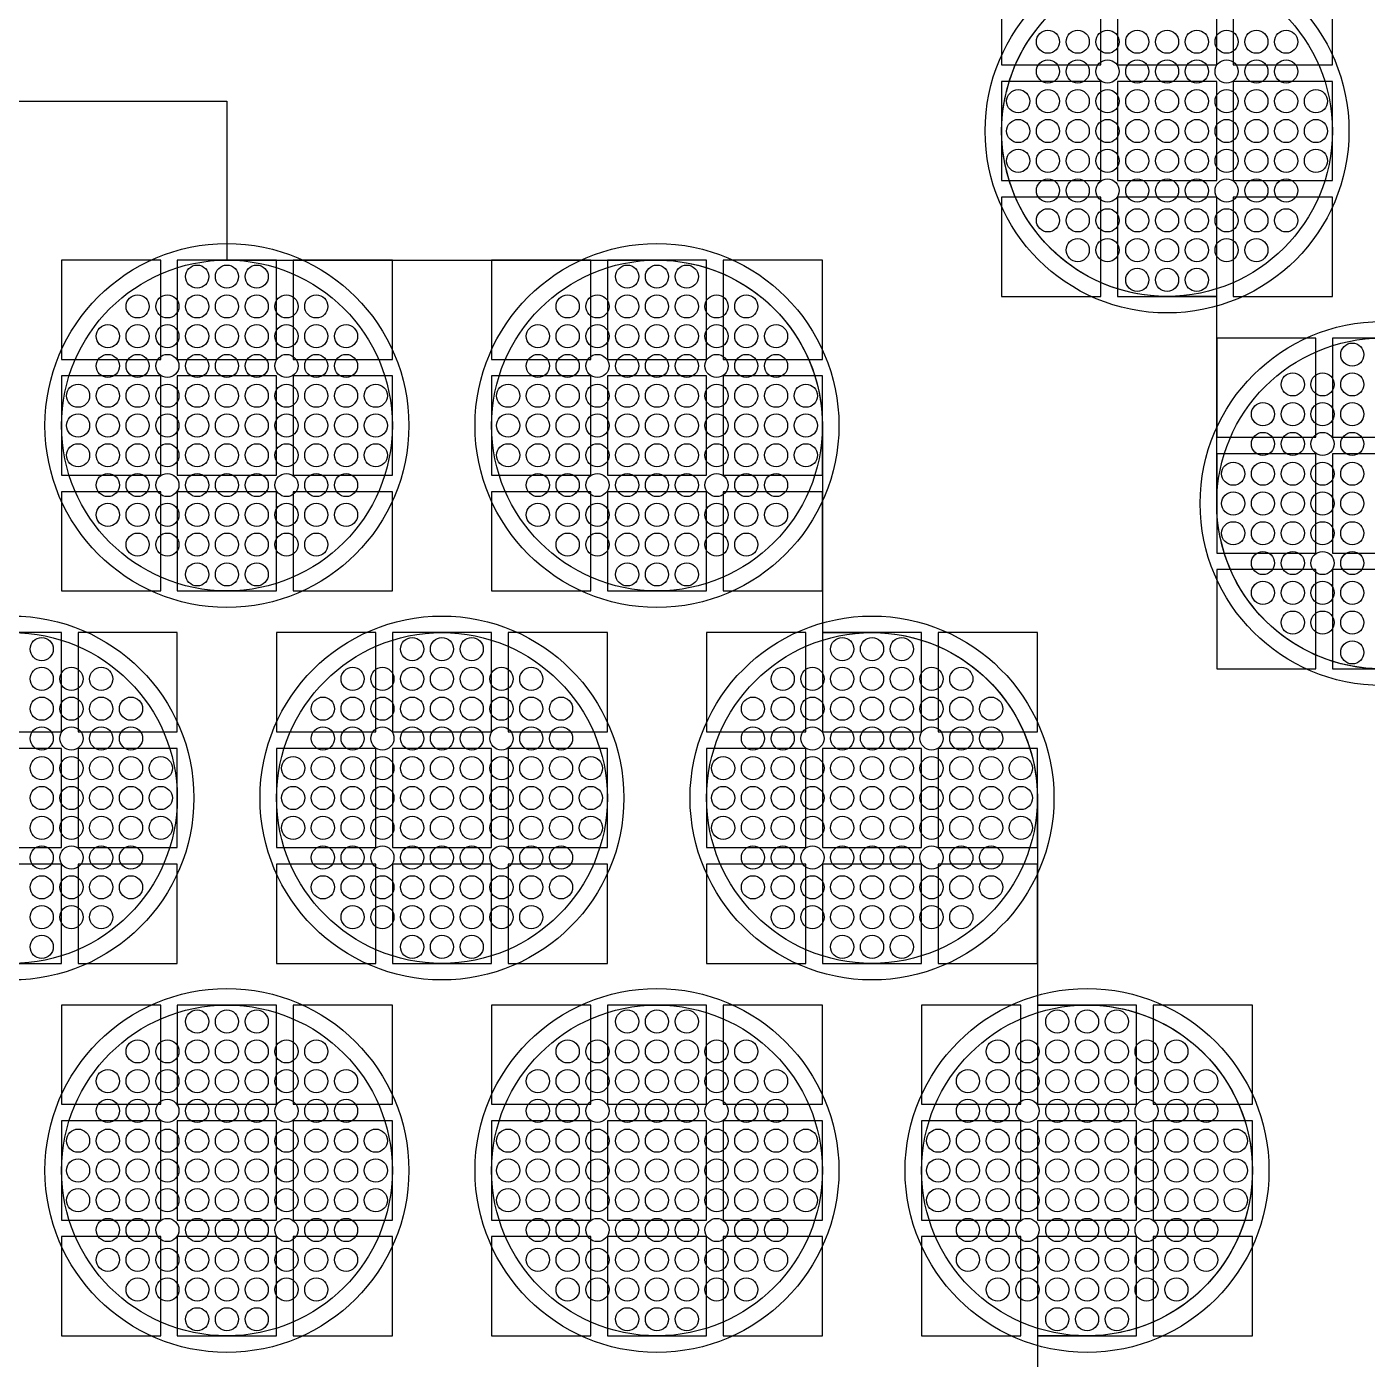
# Model space of a CAD drawing. Extents: x -49 to 54, y -38 to 38.
# Drawn here: x -25.093 to -21.042, y 10.426 to 14.453 of the extents above; entities that cross this region are included whole.
import ezdxf

# ---------------------------------------------------------------- set-up
doc = ezdxf.new("R2010")
doc.units = 0
for name, color, linetype in [('BACK_LAYER', 5, 'CONTINUOUS'), ('COND_LAYER_LOWER_ELECTRODE', 6, 'CONTINUOUS'), ('CONDUCTIVE_LAYER_BACK_LAYER', 2, 'CONTINUOUS'), ('EMITTER', 3, 'CONTINUOUS'), ('LOWER_ELECTRODE', 1, 'CONTINUOUS')]:
    doc.layers.add(name, color=color, linetype=linetype)

msp = doc.modelspace()

# ---------------------------------------------------------------- linework, layer by layer
at = {"layer": 'BACK_LAYER'}
for points in [[(-22.1465, 14.3384), (-21.8465, 14.3384), (-21.8465, 14.6384), (-22.1465, 14.6384)], [(-21.7965, 14.3384), (-21.4965, 14.3384), (-21.4965, 14.6384), (-21.7965, 14.6384)], [(-21.4465, 14.3384), (-21.1465, 14.3384), (-21.1465, 14.6384), (-21.4465, 14.6384)], [(-22.1465, 13.9884), (-21.8465, 13.9884), (-21.8465, 14.2884), (-22.1465, 14.2884)], [(-21.7965, 13.9884), (-21.4965, 13.9884), (-21.4965, 14.2884), (-21.7965, 14.2884)], [(-21.4465, 13.9884), (-21.1465, 13.9884), (-21.1465, 14.2884), (-21.4465, 14.2884)], [(-22.1465, 13.6384), (-21.8465, 13.6384), (-21.8465, 13.9384), (-22.1465, 13.9384)], [(-21.7965, 13.6384), (-21.4965, 13.6384), (-21.4965, 13.9384), (-21.7965, 13.9384)], [(-21.4465, 13.6384), (-21.1465, 13.6384), (-21.1465, 13.9384), (-21.4465, 13.9384)], [(-24.9884, 13.4482), (-24.6884, 13.4482), (-24.6884, 13.7482), (-24.9884, 13.7482)], [(-24.6384, 13.4482), (-24.3384, 13.4482), (-24.3384, 13.7482), (-24.6384, 13.7482)], [(-24.2884, 13.4482), (-23.9884, 13.4482), (-23.9884, 13.7482), (-24.2884, 13.7482)], [(-23.6884, 13.4482), (-23.3884, 13.4482), (-23.3884, 13.7482), (-23.6884, 13.7482)], [(-23.3384, 13.4482), (-23.0384, 13.4482), (-23.0384, 13.7482), (-23.3384, 13.7482)], [(-22.9884, 13.4482), (-22.6884, 13.4482), (-22.6884, 13.7482), (-22.9884, 13.7482)], [(-21.4965, 13.2125), (-21.1965, 13.2125), (-21.1965, 13.5125), (-21.4965, 13.5125)], [(-21.1465, 13.2125), (-20.8465, 13.2125), (-20.8465, 13.5125), (-21.1465, 13.5125)], [(-24.9884, 13.0982), (-24.6884, 13.0982), (-24.6884, 13.3982), (-24.9884, 13.3982)], [(-24.6384, 13.0982), (-24.3384, 13.0982), (-24.3384, 13.3982), (-24.6384, 13.3982)], [(-24.2884, 13.0982), (-23.9884, 13.0982), (-23.9884, 13.3982), (-24.2884, 13.3982)], [(-23.6884, 13.0982), (-23.3884, 13.0982), (-23.3884, 13.3982), (-23.6884, 13.3982)], [(-23.3384, 13.0982), (-23.0384, 13.0982), (-23.0384, 13.3982), (-23.3384, 13.3982)], [(-22.9884, 13.0982), (-22.6884, 13.0982), (-22.6884, 13.3982), (-22.9884, 13.3982)], [(-21.4965, 12.8625), (-21.1965, 12.8625), (-21.1965, 13.1625), (-21.4965, 13.1625)], [(-21.1465, 12.8625), (-20.8465, 12.8625), (-20.8465, 13.1625), (-21.1465, 13.1625)], [(-24.9884, 12.7482), (-24.6884, 12.7482), (-24.6884, 13.0482), (-24.9884, 13.0482)], [(-24.6384, 12.7482), (-24.3384, 12.7482), (-24.3384, 13.0482), (-24.6384, 13.0482)], [(-24.2884, 12.7482), (-23.9884, 12.7482), (-23.9884, 13.0482), (-24.2884, 13.0482)], [(-23.6884, 12.7482), (-23.3884, 12.7482), (-23.3884, 13.0482), (-23.6884, 13.0482)], [(-23.3384, 12.7482), (-23.0384, 12.7482), (-23.0384, 13.0482), (-23.3384, 13.0482)], [(-22.9884, 12.7482), (-22.6884, 12.7482), (-22.6884, 13.0482), (-22.9884, 13.0482)], [(-21.4965, 12.5125), (-21.1965, 12.5125), (-21.1965, 12.8125), (-21.4965, 12.8125)], [(-21.1465, 12.5125), (-20.8465, 12.5125), (-20.8465, 12.8125), (-21.1465, 12.8125)], [(-25.2884, 12.3223), (-24.9884, 12.3223), (-24.9884, 12.6223), (-25.2884, 12.6223)], [(-24.9384, 12.3223), (-24.6384, 12.3223), (-24.6384, 12.6223), (-24.9384, 12.6223)], [(-24.3384, 12.3223), (-24.0384, 12.3223), (-24.0384, 12.6223), (-24.3384, 12.6223)], [(-23.9884, 12.3223), (-23.6884, 12.3223), (-23.6884, 12.6223), (-23.9884, 12.6223)], [(-23.6384, 12.3223), (-23.3384, 12.3223), (-23.3384, 12.6223), (-23.6384, 12.6223)], [(-23.0384, 12.3223), (-22.7384, 12.3223), (-22.7384, 12.6223), (-23.0384, 12.6223)], [(-22.6884, 12.3223), (-22.3884, 12.3223), (-22.3884, 12.6223), (-22.6884, 12.6223)], [(-22.3384, 12.3223), (-22.0384, 12.3223), (-22.0384, 12.6223), (-22.3384, 12.6223)], [(-25.2884, 11.9723), (-24.9884, 11.9723), (-24.9884, 12.2723), (-25.2884, 12.2723)], [(-24.9384, 11.9723), (-24.6384, 11.9723), (-24.6384, 12.2723), (-24.9384, 12.2723)], [(-24.3384, 11.9723), (-24.0384, 11.9723), (-24.0384, 12.2723), (-24.3384, 12.2723)], [(-23.9884, 11.9723), (-23.6884, 11.9723), (-23.6884, 12.2723), (-23.9884, 12.2723)], [(-23.6384, 11.9723), (-23.3384, 11.9723), (-23.3384, 12.2723), (-23.6384, 12.2723)], [(-23.0384, 11.9723), (-22.7384, 11.9723), (-22.7384, 12.2723), (-23.0384, 12.2723)], [(-22.6884, 11.9723), (-22.3884, 11.9723), (-22.3884, 12.2723), (-22.6884, 12.2723)], [(-22.3384, 11.9723), (-22.0384, 11.9723), (-22.0384, 12.2723), (-22.3384, 12.2723)], [(-25.2884, 11.6223), (-24.9884, 11.6223), (-24.9884, 11.9223), (-25.2884, 11.9223)], [(-24.9384, 11.6223), (-24.6384, 11.6223), (-24.6384, 11.9223), (-24.9384, 11.9223)], [(-24.3384, 11.6223), (-24.0384, 11.6223), (-24.0384, 11.9223), (-24.3384, 11.9223)], [(-23.9884, 11.6223), (-23.6884, 11.6223), (-23.6884, 11.9223), (-23.9884, 11.9223)], [(-23.6384, 11.6223), (-23.3384, 11.6223), (-23.3384, 11.9223), (-23.6384, 11.9223)], [(-23.0384, 11.6223), (-22.7384, 11.6223), (-22.7384, 11.9223), (-23.0384, 11.9223)], [(-22.6884, 11.6223), (-22.3884, 11.6223), (-22.3884, 11.9223), (-22.6884, 11.9223)], [(-22.3384, 11.6223), (-22.0384, 11.6223), (-22.0384, 11.9223), (-22.3384, 11.9223)], [(-24.9884, 11.1965), (-24.6884, 11.1965), (-24.6884, 11.4965), (-24.9884, 11.4965)], [(-24.6384, 11.1965), (-24.3384, 11.1965), (-24.3384, 11.4965), (-24.6384, 11.4965)], [(-24.2884, 11.1965), (-23.9884, 11.1965), (-23.9884, 11.4965), (-24.2884, 11.4965)], [(-23.6884, 11.1965), (-23.3884, 11.1965), (-23.3884, 11.4965), (-23.6884, 11.4965)], [(-23.3384, 11.1965), (-23.0384, 11.1965), (-23.0384, 11.4965), (-23.3384, 11.4965)], [(-22.9884, 11.1965), (-22.6884, 11.1965), (-22.6884, 11.4965), (-22.9884, 11.4965)], [(-22.3884, 11.1965), (-22.0884, 11.1965), (-22.0884, 11.4965), (-22.3884, 11.4965)], [(-22.0384, 11.1965), (-21.7384, 11.1965), (-21.7384, 11.4965), (-22.0384, 11.4965)], [(-21.6884, 11.1965), (-21.3884, 11.1965), (-21.3884, 11.4965), (-21.6884, 11.4965)], [(-24.9884, 10.8465), (-24.6884, 10.8465), (-24.6884, 11.1465), (-24.9884, 11.1465)], [(-24.6384, 10.8465), (-24.3384, 10.8465), (-24.3384, 11.1465), (-24.6384, 11.1465)], [(-24.2884, 10.8465), (-23.9884, 10.8465), (-23.9884, 11.1465), (-24.2884, 11.1465)], [(-23.6884, 10.8465), (-23.3884, 10.8465), (-23.3884, 11.1465), (-23.6884, 11.1465)], [(-23.3384, 10.8465), (-23.0384, 10.8465), (-23.0384, 11.1465), (-23.3384, 11.1465)], [(-22.9884, 10.8465), (-22.6884, 10.8465), (-22.6884, 11.1465), (-22.9884, 11.1465)], [(-22.3884, 10.8465), (-22.0884, 10.8465), (-22.0884, 11.1465), (-22.3884, 11.1465)], [(-22.0384, 10.8465), (-21.7384, 10.8465), (-21.7384, 11.1465), (-22.0384, 11.1465)], [(-21.6884, 10.8465), (-21.3884, 10.8465), (-21.3884, 11.1465), (-21.6884, 11.1465)], [(-24.9884, 10.4965), (-24.6884, 10.4965), (-24.6884, 10.7965), (-24.9884, 10.7965)], [(-24.6384, 10.4965), (-24.3384, 10.4965), (-24.3384, 10.7965), (-24.6384, 10.7965)], [(-24.2884, 10.4965), (-23.9884, 10.4965), (-23.9884, 10.7965), (-24.2884, 10.7965)], [(-23.6884, 10.4965), (-23.3884, 10.4965), (-23.3884, 10.7965), (-23.6884, 10.7965)], [(-23.3384, 10.4965), (-23.0384, 10.4965), (-23.0384, 10.7965), (-23.3384, 10.7965)], [(-22.9884, 10.4965), (-22.6884, 10.4965), (-22.6884, 10.7965), (-22.9884, 10.7965)], [(-22.3884, 10.4965), (-22.0884, 10.4965), (-22.0884, 10.7965), (-22.3884, 10.7965)], [(-22.0384, 10.4965), (-21.7384, 10.4965), (-21.7384, 10.7965), (-22.0384, 10.7965)], [(-21.6884, 10.4965), (-21.3884, 10.4965), (-21.3884, 10.7965), (-21.6884, 10.7965)]]:
    msp.add_lwpolyline(points, close=True, dxfattribs=at)
at = {"layer": 'COND_LAYER_LOWER_ELECTRODE'}
for centre in [(-21.6465, 14.1384), (-24.4884, 13.2482), (-23.1884, 13.2482), (-20.9965, 13.0125), (-25.1384, 12.1223), (-23.8384, 12.1223), (-22.5384, 12.1223), (-24.4884, 10.9965), (-23.1884, 10.9965), (-21.8884, 10.9965)]:
    msp.add_circle(centre, 0.55, dxfattribs=at)
at = {"layer": 'CONDUCTIVE_LAYER_BACK_LAYER'}
for points in [[(-21.0263, 12.5134), (-21.0461, 12.515), (-21.0659, 12.5174), (-21.0855, 12.5205), (-21.105, 12.5244), (-21.1243, 12.5291), (-21.1434, 12.5346), (-21.1623, 12.5408), (-21.1809, 12.5478), (-21.1993, 12.5555), (-21.2173, 12.5639), (-21.2349, 12.573), (-21.2522, 12.5829), (-21.2691, 12.5934), (-21.2856, 12.6045), (-21.3015, 12.6164), (-21.3171, 12.6288), (-21.3321, 12.6418), (-21.3465, 12.6555), (-21.3604, 12.6697), (-21.3738, 12.6844), (-21.3865, 12.6997), (-21.3987, 12.7154), (-21.4102, 12.7317), (-21.421, 12.7483), (-21.4312, 12.7654), (-21.4406, 12.7829), (-21.4494, 12.8007), (-21.4575, 12.8189), (-21.4648, 12.8374), (-21.4714, 12.8561), (-21.4773, 12.8751), (-21.4823, 12.8944), (-21.4867, 12.9138), (-21.4902, 12.9333), (-21.493, 12.953), (-21.4949, 12.9728), (-21.4961, 12.9927), (-21.4965, 13.0125), (-21.4965, 13.6385), (-21.6564, 13.6385), (-21.6763, 13.6393), (-21.6961, 13.6408), (-21.7159, 13.6432), (-21.7355, 13.6463), (-21.755, 13.6503), (-21.7743, 13.655), (-21.7934, 13.6604), (-21.8123, 13.6667), (-21.8309, 13.6736), (-21.8493, 13.6813), (-21.8673, 13.6897), (-21.8849, 13.6989), (-21.9022, 13.7087), (-21.9191, 13.7192), (-21.9356, 13.7304), (-21.9515, 13.7422), (-21.9671, 13.7546), (-21.9821, 13.7677), (-21.9965, 13.7813), (-22.0104, 13.7955), (-22.0238, 13.8103), (-22.0365, 13.8255), (-22.0487, 13.8413), (-22.0602, 13.8575), (-22.071, 13.8742), (-22.0812, 13.8912), (-22.0906, 13.9087), (-22.0994, 13.9266), (-22.1075, 13.9447), (-22.1148, 13.9632), (-22.1214, 13.982), (-22.1273, 14.001), (-22.1323, 14.0202), (-22.1367, 14.0396), (-22.1402, 14.0592), (-22.143, 14.0789), (-22.1449, 14.0986), (-22.1461, 14.1185), (-22.1465, 14.1384), (-22.1461, 14.1582), (-22.1449, 14.1781), (-22.143, 14.1979), (-22.1402, 14.2176), (-22.1367, 14.2371), (-22.1323, 14.2565), (-22.1273, 14.2758), (-22.1214, 14.2948), (-22.1148, 14.3135), (-22.1075, 14.332), (-22.0994, 14.3502), (-22.0906, 14.368), (-22.0812, 14.3855), (-22.071, 14.4026), (-22.0602, 14.4192), (-22.0487, 14.4355), (-22.0365, 14.4512), (-22.0238, 14.4665)], [(-26.2453, 14.2285), (-24.4884, 14.2285), (-24.4884, 13.7481), (-23.1784, 13.7481), (-23.1586, 13.7473), (-23.1387, 13.7457), (-23.119, 13.7433), (-23.0994, 13.7402), (-23.0799, 13.7363), (-23.0606, 13.7316), (-23.0414, 13.7261), (-23.0226, 13.7199), (-23.0039, 13.7129), (-22.9856, 13.7052), (-22.9676, 13.6968), (-22.9499, 13.6877), (-22.9326, 13.6778), (-22.9158, 13.6673), (-22.8993, 13.6562), (-22.8833, 13.6443), (-22.8678, 13.6319), (-22.8528, 13.6189), (-22.8383, 13.6052), (-22.8244, 13.591), (-22.8111, 13.5763), (-22.7983, 13.561), (-22.7862, 13.5453), (-22.7747, 13.529), (-22.7639, 13.5124), (-22.7537, 13.4953), (-22.7442, 13.4778), (-22.7354, 13.46), (-22.7274, 13.4418), (-22.72, 13.4233), (-22.7135, 13.4046), (-22.7076, 13.3856), (-22.7025, 13.3663), (-22.6982, 13.3469), (-22.6947, 13.3274), (-22.6919, 13.3077), (-22.6899, 13.2879), (-22.6888, 13.268), (-22.6884, 13.2482), (-22.6884, 12.6222), (-22.5284, 12.6222), (-22.5086, 12.6214), (-22.4887, 12.6199), (-22.469, 12.6175), (-22.4494, 12.6144), (-22.4299, 12.6104), (-22.4106, 12.6057), (-22.3914, 12.6003), (-22.3726, 12.594), (-22.3539, 12.5871), (-22.3356, 12.5794), (-22.3176, 12.571), (-22.2999, 12.5618), (-22.2826, 12.552), (-22.2658, 12.5415), (-22.2493, 12.5303), (-22.2333, 12.5185), (-22.2178, 12.5061), (-22.2028, 12.493), (-22.1883, 12.4794), (-22.1744, 12.4652), (-22.1611, 12.4505), (-22.1483, 12.4352), (-22.1362, 12.4194), (-22.1247, 12.4032), (-22.1139, 12.3865), (-22.1037, 12.3695), (-22.0942, 12.352), (-22.0854, 12.3341), (-22.0774, 12.316), (-22.07, 12.2975), (-22.0635, 12.2787), (-22.0576, 12.2597), (-22.0525, 12.2405), (-22.0482, 12.2211), (-22.0447, 12.2015), (-22.0419, 12.1818), (-22.0399, 12.1621), (-22.0388, 12.1422), (-22.0384, 12.1223), (-22.0384, 11.4964), (-21.8784, 11.4964), (-21.8586, 11.4956), (-21.8387, 11.494), (-21.819, 11.4917), (-21.7994, 11.4885), (-21.7799, 11.4846), (-21.7606, 11.4799), (-21.7414, 11.4744), (-21.7226, 11.4682), (-21.7039, 11.4612), (-21.6856, 11.4535), (-21.6676, 11.4451), (-21.6499, 11.436), (-21.6326, 11.4262), (-21.6158, 11.4157), (-21.5993, 11.4045), (-21.5833, 11.3927), (-21.5678, 11.3802), (-21.5528, 11.3672), (-21.5383, 11.3536), (-21.5244, 11.3394), (-21.5111, 11.3246), (-21.4983, 11.3094), (-21.4862, 11.2936), (-21.4747, 11.2774), (-21.4639, 11.2607), (-21.4537, 11.2436), (-21.4442, 11.2262), (-21.4354, 11.2083), (-21.4274, 11.1901), (-21.42, 11.1717), (-21.4135, 11.1529), (-21.4076, 11.1339), (-21.4025, 11.1147), (-21.3982, 11.0953), (-21.3947, 11.0757), (-21.3919, 11.056), (-21.3899, 11.0362), (-21.3888, 11.0164), (-21.3884, 10.9965), (-21.3888, 10.9766), (-21.3899, 10.9568), (-21.3919, 10.937), (-21.3947, 10.9173), (-21.3982, 10.8977), (-21.4025, 10.8783), (-21.4076, 10.8591), (-21.4135, 10.8401), (-21.42, 10.8213), (-21.4274, 10.8029), (-21.4354, 10.7847), (-21.4442, 10.7669), (-21.4537, 10.7494), (-21.4639, 10.7323), (-21.4747, 10.7156), (-21.4862, 10.6994), (-21.4983, 10.6837), (-21.5111, 10.6684), (-21.5244, 10.6537), (-21.5383, 10.6395), (-21.5528, 10.6258), (-21.5678, 10.6128), (-21.5833, 10.6003), (-21.5993, 10.5885), (-21.6158, 10.5773), (-21.6326, 10.5668), (-21.6499, 10.557), (-21.6676, 10.5479), (-21.6856, 10.5395), (-21.7039, 10.5318), (-21.7226, 10.5248), (-21.7414, 10.5186), (-21.7606, 10.5131), (-21.7799, 10.5084), (-21.7994, 10.5045), (-21.819, 10.5013), (-21.8387, 10.499), (-21.8586, 10.4974), (-21.8784, 10.4966), (-22.0384, 10.4966), (-22.0384, 9.8707)]]:
    msp.add_lwpolyline(points, dxfattribs=at)
at = {"layer": 'EMITTER'}
for centre in [(-21.6465, 14.1384), (-24.4884, 13.2482), (-23.1884, 13.2482), (-20.9965, 13.0125), (-25.1384, 12.1223), (-23.8384, 12.1223), (-22.5384, 12.1223), (-24.4884, 10.9965), (-23.1884, 10.9965), (-21.8884, 10.9965)]:
    msp.add_circle(centre, 0.5, dxfattribs=at)
at = {"layer": 'LOWER_ELECTRODE'}
for centre in [(-22.0065, 14.4084), (-21.9165, 14.4084), (-21.8265, 14.4084), (-21.7365, 14.4084), (-21.6465, 14.4084), (-21.5565, 14.4084), (-21.4665, 14.4084), (-21.3765, 14.4084), (-21.2865, 14.4084), (-22.0065, 14.3184), (-21.9165, 14.3184), (-21.8265, 14.3184), (-21.7365, 14.3184), (-21.6465, 14.3184), (-21.5565, 14.3184), (-21.4665, 14.3184), (-21.3765, 14.3184), (-21.2865, 14.3184), (-22.0965, 14.2284), (-22.0065, 14.2284), (-21.9165, 14.2284), (-21.8265, 14.2284), (-21.7365, 14.2284), (-21.6465, 14.2284), (-21.5565, 14.2284), (-21.4665, 14.2284), (-21.3765, 14.2284), (-21.2865, 14.2284), (-21.1965, 14.2284), (-22.0965, 14.1384), (-22.0065, 14.1384), (-21.9165, 14.1384), (-21.8265, 14.1384), (-21.7365, 14.1384), (-21.6465, 14.1384), (-21.5565, 14.1384), (-21.4665, 14.1384), (-21.3765, 14.1384), (-21.2865, 14.1384), (-21.1965, 14.1384), (-22.0965, 14.0484), (-22.0065, 14.0484), (-21.9165, 14.0484), (-21.8265, 14.0484), (-21.7365, 14.0484), (-21.6465, 14.0484), (-21.5565, 14.0484), (-21.4665, 14.0484), (-21.3765, 14.0484), (-21.2865, 14.0484), (-21.1965, 14.0484), (-22.0065, 13.9584), (-21.9165, 13.9584), (-21.8265, 13.9584), (-21.7365, 13.9584), (-21.6465, 13.9584), (-21.5565, 13.9584), (-21.4665, 13.9584), (-21.3765, 13.9584), (-21.2865, 13.9584), (-22.0065, 13.8684), (-21.9165, 13.8684), (-21.8265, 13.8684), (-21.7365, 13.8684), (-21.6465, 13.8684), (-21.5565, 13.8684), (-21.4665, 13.8684), (-21.3765, 13.8684), (-21.2865, 13.8684), (-21.9165, 13.7784), (-21.8265, 13.7784), (-21.7365, 13.7784), (-21.6465, 13.7784), (-21.5565, 13.7784), (-21.4665, 13.7784), (-21.3765, 13.7784), (-24.5784, 13.6982), (-24.4884, 13.6982), (-24.3984, 13.6982), (-23.2784, 13.6982), (-23.1884, 13.6982), (-23.0984, 13.6982), (-21.7365, 13.6884), (-21.6465, 13.6884), (-21.5565, 13.6884), (-24.7584, 13.6082), (-24.6684, 13.6082), (-24.5784, 13.6082), (-24.4884, 13.6082), (-24.3984, 13.6082), (-24.3084, 13.6082), (-24.2184, 13.6082), (-23.4584, 13.6082), (-23.3684, 13.6082), (-23.2784, 13.6082), (-23.1884, 13.6082), (-23.0984, 13.6082), (-23.0084, 13.6082), (-22.9184, 13.6082), (-24.8484, 13.5182), (-24.7584, 13.5182), (-24.6684, 13.5182), (-24.5784, 13.5182), (-24.4884, 13.5182), (-24.3984, 13.5182), (-24.3084, 13.5182), (-24.2184, 13.5182), (-24.1284, 13.5182), (-23.5484, 13.5182), (-23.4584, 13.5182), (-23.3684, 13.5182), (-23.2784, 13.5182), (-23.1884, 13.5182), (-23.0984, 13.5182), (-23.0084, 13.5182), (-22.9184, 13.5182), (-22.8284, 13.5182), (-21.0865, 13.4625), (-24.8484, 13.4282), (-24.7584, 13.4282), (-24.6684, 13.4282), (-24.5784, 13.4282), (-24.4884, 13.4282), (-24.3984, 13.4282), (-24.3084, 13.4282), (-24.2184, 13.4282), (-24.1284, 13.4282), (-23.5484, 13.4282), (-23.4584, 13.4282), (-23.3684, 13.4282), (-23.2784, 13.4282), (-23.1884, 13.4282), (-23.0984, 13.4282), (-23.0084, 13.4282), (-22.9184, 13.4282), (-22.8284, 13.4282), (-24.9384, 13.3382), (-24.8484, 13.3382), (-24.7584, 13.3382), (-24.6684, 13.3382), (-24.5784, 13.3382), (-24.4884, 13.3382), (-24.3984, 13.3382), (-24.3084, 13.3382), (-24.2184, 13.3382), (-24.1284, 13.3382), (-24.0384, 13.3382), (-23.6384, 13.3382), (-23.5484, 13.3382), (-23.4584, 13.3382), (-23.3684, 13.3382), (-23.2784, 13.3382), (-23.1884, 13.3382), (-23.0984, 13.3382), (-23.0084, 13.3382), (-22.9184, 13.3382), (-22.8284, 13.3382), (-22.7384, 13.3382), (-21.2665, 13.3725), (-21.1765, 13.3725), (-21.0865, 13.3725), (-21.3565, 13.2825), (-21.2665, 13.2825), (-21.1765, 13.2825), (-21.0865, 13.2825), (-24.9384, 13.2482), (-24.8484, 13.2482), (-24.7584, 13.2482), (-24.6684, 13.2482), (-24.5784, 13.2482), (-24.4884, 13.2482), (-24.3984, 13.2482), (-24.3084, 13.2482), (-24.2184, 13.2482), (-24.1284, 13.2482), (-24.0384, 13.2482), (-23.6384, 13.2482), (-23.5484, 13.2482), (-23.4584, 13.2482), (-23.3684, 13.2482), (-23.2784, 13.2482), (-23.1884, 13.2482), (-23.0984, 13.2482), (-23.0084, 13.2482), (-22.9184, 13.2482), (-22.8284, 13.2482), (-22.7384, 13.2482), (-21.3565, 13.1925), (-21.2665, 13.1925), (-21.1765, 13.1925), (-21.0865, 13.1925), (-24.9384, 13.1582), (-24.8484, 13.1582), (-24.7584, 13.1582), (-24.6684, 13.1582), (-24.5784, 13.1582), (-24.4884, 13.1582), (-24.3984, 13.1582), (-24.3084, 13.1582), (-24.2184, 13.1582), (-24.1284, 13.1582), (-24.0384, 13.1582), (-23.6384, 13.1582), (-23.5484, 13.1582), (-23.4584, 13.1582), (-23.3684, 13.1582), (-23.2784, 13.1582), (-23.1884, 13.1582), (-23.0984, 13.1582), (-23.0084, 13.1582), (-22.9184, 13.1582), (-22.8284, 13.1582), (-22.7384, 13.1582), (-21.4465, 13.1025), (-21.3565, 13.1025), (-21.2665, 13.1025), (-21.1765, 13.1025), (-21.0865, 13.1025), (-24.8484, 13.0682), (-24.7584, 13.0682), (-24.6684, 13.0682), (-24.5784, 13.0682), (-24.4884, 13.0682), (-24.3984, 13.0682), (-24.3084, 13.0682), (-24.2184, 13.0682), (-24.1284, 13.0682), (-23.5484, 13.0682), (-23.4584, 13.0682), (-23.3684, 13.0682), (-23.2784, 13.0682), (-23.1884, 13.0682), (-23.0984, 13.0682), (-23.0084, 13.0682), (-22.9184, 13.0682), (-22.8284, 13.0682), (-21.4465, 13.0125), (-21.3565, 13.0125), (-21.2665, 13.0125), (-21.1765, 13.0125), (-21.0865, 13.0125), (-24.8484, 12.9782), (-24.7584, 12.9782), (-24.6684, 12.9782), (-24.5784, 12.9782), (-24.4884, 12.9782), (-24.3984, 12.9782), (-24.3084, 12.9782), (-24.2184, 12.9782), (-24.1284, 12.9782), (-23.5484, 12.9782), (-23.4584, 12.9782), (-23.3684, 12.9782), (-23.2784, 12.9782), (-23.1884, 12.9782), (-23.0984, 12.9782), (-23.0084, 12.9782), (-22.9184, 12.9782), (-22.8284, 12.9782), (-21.4465, 12.9225), (-21.3565, 12.9225), (-21.2665, 12.9225), (-21.1765, 12.9225), (-21.0865, 12.9225), (-24.7584, 12.8882), (-24.6684, 12.8882), (-24.5784, 12.8882), (-24.4884, 12.8882), (-24.3984, 12.8882), (-24.3084, 12.8882), (-24.2184, 12.8882), (-23.4584, 12.8882), (-23.3684, 12.8882), (-23.2784, 12.8882), (-23.1884, 12.8882), (-23.0984, 12.8882), (-23.0084, 12.8882), (-22.9184, 12.8882), (-21.3565, 12.8325), (-21.2665, 12.8325), (-21.1765, 12.8325), (-21.0865, 12.8325), (-24.5784, 12.7982), (-24.4884, 12.7982), (-24.3984, 12.7982), (-23.2784, 12.7982), (-23.1884, 12.7982), (-23.0984, 12.7982), (-21.3565, 12.7425), (-21.2665, 12.7425), (-21.1765, 12.7425), (-21.0865, 12.7425), (-21.2665, 12.6525), (-21.1765, 12.6525), (-21.0865, 12.6525), (-25.0484, 12.5723), (-23.9284, 12.5723), (-23.8384, 12.5723), (-23.7484, 12.5723), (-22.6284, 12.5723), (-22.5384, 12.5723), (-22.4484, 12.5723), (-21.0865, 12.5625), (-25.0484, 12.4823), (-24.9584, 12.4823), (-24.8684, 12.4823), (-24.1084, 12.4823), (-24.0184, 12.4823), (-23.9284, 12.4823), (-23.8384, 12.4823), (-23.7484, 12.4823), (-23.6584, 12.4823), (-23.5684, 12.4823), (-22.8084, 12.4823), (-22.7184, 12.4823), (-22.6284, 12.4823), (-22.5384, 12.4823), (-22.4484, 12.4823), (-22.3584, 12.4823), (-22.2684, 12.4823), (-25.0484, 12.3923), (-24.9584, 12.3923), (-24.8684, 12.3923), (-24.7784, 12.3923), (-24.1984, 12.3923), (-24.1084, 12.3923), (-24.0184, 12.3923), (-23.9284, 12.3923), (-23.8384, 12.3923), (-23.7484, 12.3923), (-23.6584, 12.3923), (-23.5684, 12.3923), (-23.4784, 12.3923), (-22.8984, 12.3923), (-22.8084, 12.3923), (-22.7184, 12.3923), (-22.6284, 12.3923), (-22.5384, 12.3923), (-22.4484, 12.3923), (-22.3584, 12.3923), (-22.2684, 12.3923), (-22.1784, 12.3923), (-25.0484, 12.3023), (-24.9584, 12.3023), (-24.8684, 12.3023), (-24.7784, 12.3023), (-24.1984, 12.3023), (-24.1084, 12.3023), (-24.0184, 12.3023), (-23.9284, 12.3023), (-23.8384, 12.3023), (-23.7484, 12.3023), (-23.6584, 12.3023), (-23.5684, 12.3023), (-23.4784, 12.3023), (-22.8984, 12.3023), (-22.8084, 12.3023), (-22.7184, 12.3023), (-22.6284, 12.3023), (-22.5384, 12.3023), (-22.4484, 12.3023), (-22.3584, 12.3023), (-22.2684, 12.3023), (-22.1784, 12.3023), (-25.0484, 12.2123), (-24.9584, 12.2123), (-24.8684, 12.2123), (-24.7784, 12.2123), (-24.6884, 12.2123), (-24.2884, 12.2123), (-24.1984, 12.2123), (-24.1084, 12.2123), (-24.0184, 12.2123), (-23.9284, 12.2123), (-23.8384, 12.2123), (-23.7484, 12.2123), (-23.6584, 12.2123), (-23.5684, 12.2123), (-23.4784, 12.2123), (-23.3884, 12.2123), (-22.9884, 12.2123), (-22.8984, 12.2123), (-22.8084, 12.2123), (-22.7184, 12.2123), (-22.6284, 12.2123), (-22.5384, 12.2123), (-22.4484, 12.2123), (-22.3584, 12.2123), (-22.2684, 12.2123), (-22.1784, 12.2123), (-22.0884, 12.2123), (-25.0484, 12.1223), (-24.9584, 12.1223), (-24.8684, 12.1223), (-24.7784, 12.1223), (-24.6884, 12.1223), (-24.2884, 12.1223), (-24.1984, 12.1223), (-24.1084, 12.1223), (-24.0184, 12.1223), (-23.9284, 12.1223), (-23.8384, 12.1223), (-23.7484, 12.1223), (-23.6584, 12.1223), (-23.5684, 12.1223), (-23.4784, 12.1223), (-23.3884, 12.1223), (-22.9884, 12.1223), (-22.8984, 12.1223), (-22.8084, 12.1223), (-22.7184, 12.1223), (-22.6284, 12.1223), (-22.5384, 12.1223), (-22.4484, 12.1223), (-22.3584, 12.1223), (-22.2684, 12.1223), (-22.1784, 12.1223), (-22.0884, 12.1223), (-25.0484, 12.0323), (-24.9584, 12.0323), (-24.8684, 12.0323), (-24.7784, 12.0323), (-24.6884, 12.0323), (-24.2884, 12.0323), (-24.1984, 12.0323), (-24.1084, 12.0323), (-24.0184, 12.0323), (-23.9284, 12.0323), (-23.8384, 12.0323), (-23.7484, 12.0323), (-23.6584, 12.0323), (-23.5684, 12.0323), (-23.4784, 12.0323), (-23.3884, 12.0323), (-22.9884, 12.0323), (-22.8984, 12.0323), (-22.8084, 12.0323), (-22.7184, 12.0323), (-22.6284, 12.0323), (-22.5384, 12.0323), (-22.4484, 12.0323), (-22.3584, 12.0323), (-22.2684, 12.0323), (-22.1784, 12.0323), (-22.0884, 12.0323), (-25.0484, 11.9423), (-24.9584, 11.9423), (-24.8684, 11.9423), (-24.7784, 11.9423), (-24.1984, 11.9423), (-24.1084, 11.9423), (-24.0184, 11.9423), (-23.9284, 11.9423), (-23.8384, 11.9423), (-23.7484, 11.9423), (-23.6584, 11.9423), (-23.5684, 11.9423), (-23.4784, 11.9423), (-22.8984, 11.9423), (-22.8084, 11.9423), (-22.7184, 11.9423), (-22.6284, 11.9423), (-22.5384, 11.9423), (-22.4484, 11.9423), (-22.3584, 11.9423), (-22.2684, 11.9423), (-22.1784, 11.9423), (-25.0484, 11.8523), (-24.9584, 11.8523), (-24.8684, 11.8523), (-24.7784, 11.8523), (-24.1984, 11.8523), (-24.1084, 11.8523), (-24.0184, 11.8523), (-23.9284, 11.8523), (-23.8384, 11.8523), (-23.7484, 11.8523), (-23.6584, 11.8523), (-23.5684, 11.8523), (-23.4784, 11.8523), (-22.8984, 11.8523), (-22.8084, 11.8523), (-22.7184, 11.8523), (-22.6284, 11.8523), (-22.5384, 11.8523), (-22.4484, 11.8523), (-22.3584, 11.8523), (-22.2684, 11.8523), (-22.1784, 11.8523), (-25.0484, 11.7623), (-24.9584, 11.7623), (-24.8684, 11.7623), (-24.1084, 11.7623), (-24.0184, 11.7623), (-23.9284, 11.7623), (-23.8384, 11.7623), (-23.7484, 11.7623), (-23.6584, 11.7623), (-23.5684, 11.7623), (-22.8084, 11.7623), (-22.7184, 11.7623), (-22.6284, 11.7623), (-22.5384, 11.7623), (-22.4484, 11.7623), (-22.3584, 11.7623), (-22.2684, 11.7623), (-25.0484, 11.6723), (-23.9284, 11.6723), (-23.8384, 11.6723), (-23.7484, 11.6723), (-22.6284, 11.6723), (-22.5384, 11.6723), (-22.4484, 11.6723), (-24.5784, 11.4465), (-24.4884, 11.4465), (-24.3984, 11.4465), (-23.2784, 11.4465), (-23.1884, 11.4465), (-23.0984, 11.4465), (-21.9784, 11.4465), (-21.8884, 11.4465), (-21.7984, 11.4465), (-24.7584, 11.3565), (-24.6684, 11.3565), (-24.5784, 11.3565), (-24.4884, 11.3565), (-24.3984, 11.3565), (-24.3084, 11.3565), (-24.2184, 11.3565), (-23.4584, 11.3565), (-23.3684, 11.3565), (-23.2784, 11.3565), (-23.1884, 11.3565), (-23.0984, 11.3565), (-23.0084, 11.3565), (-22.9184, 11.3565), (-22.1584, 11.3565), (-22.0684, 11.3565), (-21.9784, 11.3565), (-21.8884, 11.3565), (-21.7984, 11.3565), (-21.7084, 11.3565), (-21.6184, 11.3565), (-24.8484, 11.2665), (-24.7584, 11.2665), (-24.6684, 11.2665), (-24.5784, 11.2665), (-24.4884, 11.2665), (-24.3984, 11.2665), (-24.3084, 11.2665), (-24.2184, 11.2665), (-24.1284, 11.2665), (-23.5484, 11.2665), (-23.4584, 11.2665), (-23.3684, 11.2665), (-23.2784, 11.2665), (-23.1884, 11.2665), (-23.0984, 11.2665), (-23.0084, 11.2665), (-22.9184, 11.2665), (-22.8284, 11.2665), (-22.2484, 11.2665), (-22.1584, 11.2665), (-22.0684, 11.2665), (-21.9784, 11.2665), (-21.8884, 11.2665), (-21.7984, 11.2665), (-21.7084, 11.2665), (-21.6184, 11.2665), (-21.5284, 11.2665), (-24.8484, 11.1765), (-24.7584, 11.1765), (-24.6684, 11.1765), (-24.5784, 11.1765), (-24.4884, 11.1765), (-24.3984, 11.1765), (-24.3084, 11.1765), (-24.2184, 11.1765), (-24.1284, 11.1765), (-23.5484, 11.1765), (-23.4584, 11.1765), (-23.3684, 11.1765), (-23.2784, 11.1765), (-23.1884, 11.1765), (-23.0984, 11.1765), (-23.0084, 11.1765), (-22.9184, 11.1765), (-22.8284, 11.1765), (-22.2484, 11.1765), (-22.1584, 11.1765), (-22.0684, 11.1765), (-21.9784, 11.1765), (-21.8884, 11.1765), (-21.7984, 11.1765), (-21.7084, 11.1765), (-21.6184, 11.1765), (-21.5284, 11.1765), (-24.9384, 11.0865), (-24.8484, 11.0865), (-24.7584, 11.0865), (-24.6684, 11.0865), (-24.5784, 11.0865), (-24.4884, 11.0865), (-24.3984, 11.0865), (-24.3084, 11.0865), (-24.2184, 11.0865), (-24.1284, 11.0865), (-24.0384, 11.0865), (-23.6384, 11.0865), (-23.5484, 11.0865), (-23.4584, 11.0865), (-23.3684, 11.0865), (-23.2784, 11.0865), (-23.1884, 11.0865), (-23.0984, 11.0865), (-23.0084, 11.0865), (-22.9184, 11.0865), (-22.8284, 11.0865), (-22.7384, 11.0865), (-22.3384, 11.0865), (-22.2484, 11.0865), (-22.1584, 11.0865), (-22.0684, 11.0865), (-21.9784, 11.0865), (-21.8884, 11.0865), (-21.7984, 11.0865), (-21.7084, 11.0865), (-21.6184, 11.0865), (-21.5284, 11.0865), (-21.4384, 11.0865), (-24.9384, 10.9965), (-24.8484, 10.9965), (-24.7584, 10.9965), (-24.6684, 10.9965), (-24.5784, 10.9965), (-24.4884, 10.9965), (-24.3984, 10.9965), (-24.3084, 10.9965), (-24.2184, 10.9965), (-24.1284, 10.9965), (-24.0384, 10.9965), (-23.6384, 10.9965), (-23.5484, 10.9965), (-23.4584, 10.9965), (-23.3684, 10.9965), (-23.2784, 10.9965), (-23.1884, 10.9965), (-23.0984, 10.9965), (-23.0084, 10.9965), (-22.9184, 10.9965), (-22.8284, 10.9965), (-22.7384, 10.9965), (-22.3384, 10.9965), (-22.2484, 10.9965), (-22.1584, 10.9965), (-22.0684, 10.9965), (-21.9784, 10.9965), (-21.8884, 10.9965), (-21.7984, 10.9965), (-21.7084, 10.9965), (-21.6184, 10.9965), (-21.5284, 10.9965), (-21.4384, 10.9965), (-24.9384, 10.9065), (-24.8484, 10.9065), (-24.7584, 10.9065), (-24.6684, 10.9065), (-24.5784, 10.9065), (-24.4884, 10.9065), (-24.3984, 10.9065), (-24.3084, 10.9065), (-24.2184, 10.9065), (-24.1284, 10.9065), (-24.0384, 10.9065), (-23.6384, 10.9065), (-23.5484, 10.9065), (-23.4584, 10.9065), (-23.3684, 10.9065), (-23.2784, 10.9065), (-23.1884, 10.9065), (-23.0984, 10.9065), (-23.0084, 10.9065), (-22.9184, 10.9065), (-22.8284, 10.9065), (-22.7384, 10.9065), (-22.3384, 10.9065), (-22.2484, 10.9065), (-22.1584, 10.9065), (-22.0684, 10.9065), (-21.9784, 10.9065), (-21.8884, 10.9065), (-21.7984, 10.9065), (-21.7084, 10.9065), (-21.6184, 10.9065), (-21.5284, 10.9065), (-21.4384, 10.9065), (-24.8484, 10.8165), (-24.7584, 10.8165), (-24.6684, 10.8165), (-24.5784, 10.8165), (-24.4884, 10.8165), (-24.3984, 10.8165), (-24.3084, 10.8165), (-24.2184, 10.8165), (-24.1284, 10.8165), (-23.5484, 10.8165), (-23.4584, 10.8165), (-23.3684, 10.8165), (-23.2784, 10.8165), (-23.1884, 10.8165), (-23.0984, 10.8165), (-23.0084, 10.8165), (-22.9184, 10.8165), (-22.8284, 10.8165), (-22.2484, 10.8165), (-22.1584, 10.8165), (-22.0684, 10.8165), (-21.9784, 10.8165), (-21.8884, 10.8165), (-21.7984, 10.8165), (-21.7084, 10.8165), (-21.6184, 10.8165), (-21.5284, 10.8165), (-24.8484, 10.7265), (-24.7584, 10.7265), (-24.6684, 10.7265), (-24.5784, 10.7265), (-24.4884, 10.7265), (-24.3984, 10.7265), (-24.3084, 10.7265), (-24.2184, 10.7265), (-24.1284, 10.7265), (-23.5484, 10.7265), (-23.4584, 10.7265), (-23.3684, 10.7265), (-23.2784, 10.7265), (-23.1884, 10.7265), (-23.0984, 10.7265), (-23.0084, 10.7265), (-22.9184, 10.7265), (-22.8284, 10.7265), (-22.2484, 10.7265), (-22.1584, 10.7265), (-22.0684, 10.7265), (-21.9784, 10.7265), (-21.8884, 10.7265), (-21.7984, 10.7265), (-21.7084, 10.7265), (-21.6184, 10.7265), (-21.5284, 10.7265), (-24.7584, 10.6365), (-24.6684, 10.6365), (-24.5784, 10.6365), (-24.4884, 10.6365), (-24.3984, 10.6365), (-24.3084, 10.6365), (-24.2184, 10.6365), (-23.4584, 10.6365), (-23.3684, 10.6365), (-23.2784, 10.6365), (-23.1884, 10.6365), (-23.0984, 10.6365), (-23.0084, 10.6365), (-22.9184, 10.6365), (-22.1584, 10.6365), (-22.0684, 10.6365), (-21.9784, 10.6365), (-21.8884, 10.6365), (-21.7984, 10.6365), (-21.7084, 10.6365), (-21.6184, 10.6365), (-24.5784, 10.5465), (-24.4884, 10.5465), (-24.3984, 10.5465), (-23.2784, 10.5465), (-23.1884, 10.5465), (-23.0984, 10.5465), (-21.9784, 10.5465), (-21.8884, 10.5465), (-21.7984, 10.5465)]:
    msp.add_circle(centre, 0.035, dxfattribs=at)

doc.saveas('drawing.dxf')
